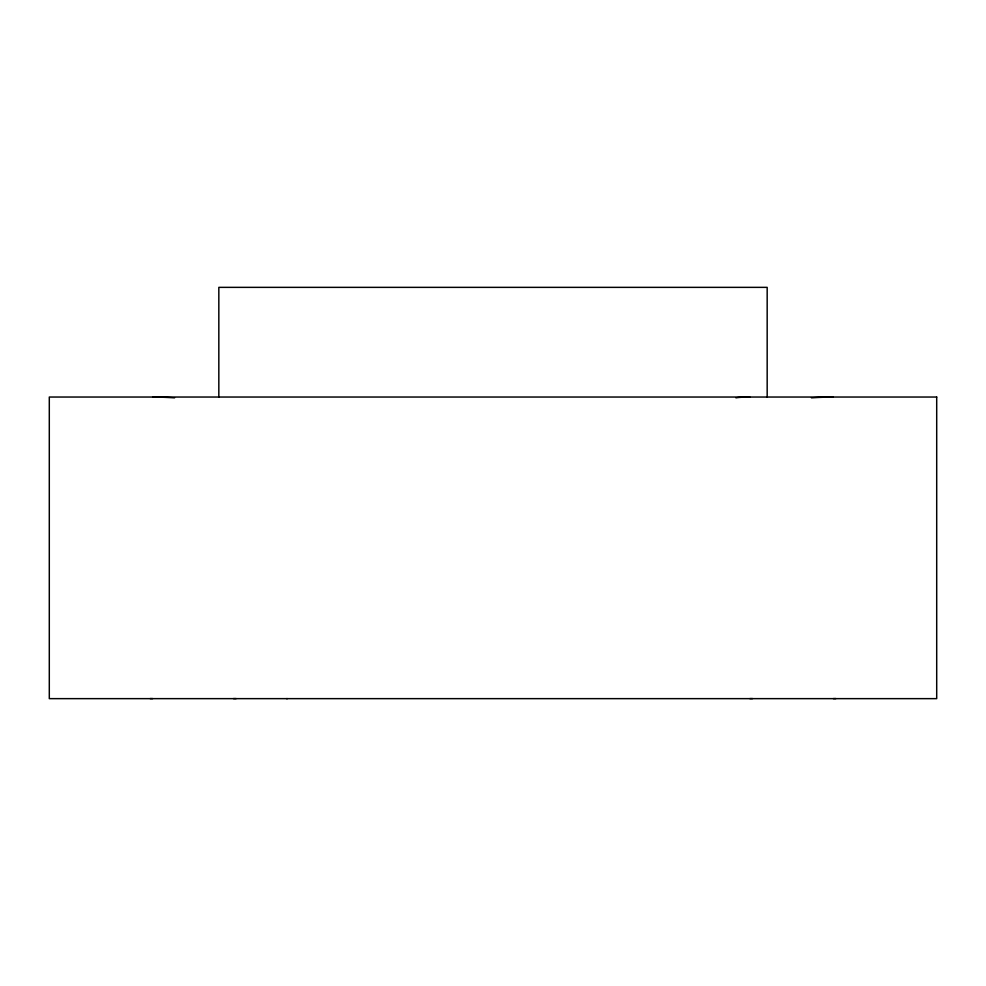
<?xml version="1.0" encoding="UTF-8"?>
<svg xmlns="http://www.w3.org/2000/svg" width="986" height="986" viewBox="0 0 986 986"><rect width="100%" height="100%" fill="white"/><g stroke="black" fill="none" stroke-linecap="round" stroke-linejoin="round"><path stroke-width="1.48" d="M286.581 698.643L287.357 698.643M767.17 397.038L767.17 287.357L218.83 287.357L218.83 397.038M236.172 698.606A59.628 5.916 5.7 0 1 233.448 698.593M811.441 397.839A59.628 5.916 -5.7 0 1 833.33 397.05M835.881 698.593A59.628 5.916 5.7 0 1 833.33 698.606M735.926 397.839A59.628 5.916 5.7 0 1 749.828 397.05M752.564 698.593A59.628 5.916 -5.7 0 1 749.828 698.606M152.682 397.05A59.628 5.916 5.7 0 1 174.559 397.839M152.682 698.606A59.628 5.916 -5.7 0 1 150.131 698.593M936.7 397.038L49.3 397.038L49.3 698.643L936.7 698.643L936.7 397.038"/></g></svg>
